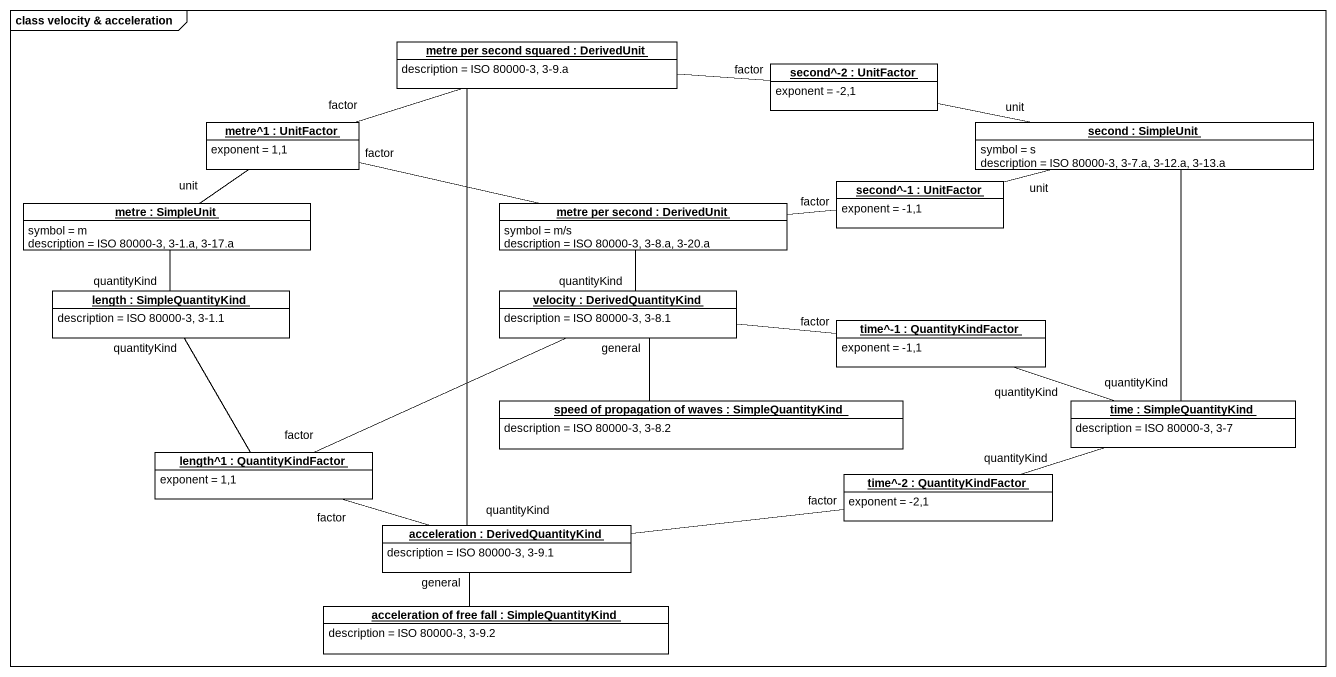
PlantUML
@startuml
mainframe class velocity & acceleration
hide circle
hide empty members
object "metre per second squared : DerivedUnit" as metre_per_second_squared #FFFFFF {
  description = ISO 80000-3, 3-9.a
}
object "second^-2 : UnitFactor" as second_2 #FFFFFF {
  exponent = -2,1
}
object "metre^1 : UnitFactor" as metre_1 #FFFFFF {
  exponent = 1,1
}
object "second : SimpleUnit" as second #FFFFFF {
  symbol = s
  description = ISO 80000-3, 3-7.a, 3-12.a, 3-13.a
}
object "second^-1 : UnitFactor" as second_1 #FFFFFF {
  exponent = -1,1
}
object "metre : SimpleUnit" as metre #FFFFFF {
  symbol = m
  description = ISO 80000-3, 3-1.a, 3-17.a
}
object "metre per second : DerivedUnit" as metre_per_second #FFFFFF {
  symbol = m/s
  description = ISO 80000-3, 3-8.a, 3-20.a
}
object "length : SimpleQuantityKind" as length #FFFFFF {
  description = ISO 80000-3, 3-1.1
}
object "velocity : DerivedQuantityKind" as velocity #FFFFFF {
  description = ISO 80000-3, 3-8.1
}
object "time^-1 : QuantityKindFactor" as time_1 #FFFFFF {
  exponent = -1,1
}
object "speed of propagation of waves : SimpleQuantityKind" as speed_of_propagation_of #FFFFFF {
  description = ISO 80000-3, 3-8.2
}
object "time : SimpleQuantityKind" as time #FFFFFF {
  description = ISO 80000-3, 3-7
}
object "length^1 : QuantityKindFactor" as length_1 #FFFFFF {
  exponent = 1,1
}
object "time^-2 : QuantityKindFactor" as time_2 #FFFFFF {
  exponent = -2,1
}
object "acceleration : DerivedQuantityKind" as acceleration #FFFFFF {
  description = ISO 80000-3, 3-9.1
}
object "acceleration of free fall : SimpleQuantityKind" as acceleration_of_free_fall #FFFFFF {
  description = ISO 80000-3, 3-9.2
}
metre_per_second_squared -- acceleration : quantityKind
second_2 -left- metre_per_second_squared : factor
metre_1 -right- metre_per_second_squared : factor
metre_1 -right- metre_per_second : factor
second -left- second_2 : unit
second -left- second_1 : unit
second -- time : quantityKind
second_1 -left- metre_per_second : factor
metre -up- metre_1 : unit
metre -- length : quantityKind
metre_per_second -- velocity : quantityKind
length -- length_1 : quantityKind
time_1 -left- velocity : factor
speed_of_propagation_of -up- velocity : general
time -left- time_1 : quantityKind
time -left- time_2 : quantityKind
length_1 -right- velocity : factor
length_1 -right- acceleration : factor
time_2 -left- acceleration : factor
acceleration_of_free_fall -up- acceleration : general
@enduml
